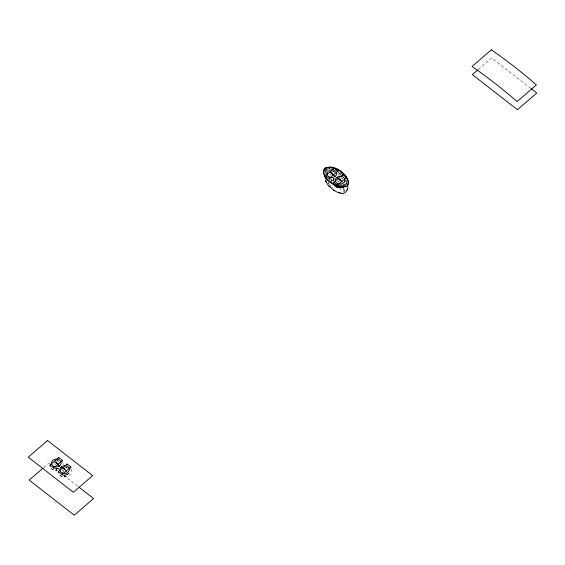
<?xml version="1.0" encoding="UTF-8"?>
<svg xmlns="http://www.w3.org/2000/svg" width="565" height="565" viewBox="0 0 565 565"><rect width="100%" height="100%" fill="white"/><g stroke="black" fill="none" stroke-linecap="round" stroke-linejoin="round"><path stroke-width="0.42" stroke-dasharray="2.83 2.12" d="M344.106 191.429L343.732 188.625M53.717 469.579L53.47 469.939A1.985 0.791 49.3 0 1 53.025 469.946L52.446 469.67A3.058 1.222 49.3 0 1 51.585 468.999L50.991 468.357A1.985 0.791 49.3 0 1 50.525 467.651L50.229 466.86M62.051 476.069L61.797 476.429A1.985 0.791 49.3 0 1 61.359 476.429L60.78 476.154A3.058 1.222 49.3 0 1 59.918 475.483L59.325 474.847A1.985 0.791 49.3 0 1 58.852 474.134L58.739 473.887M68.676 473.308L68.4 473.618A3.616 1.448 -38.6 0 0 68.732 473.279M68.118 473.788L65.688 474.974L63.358 474.939M478.35 69.453L491.684 57.962L530.556 88.232M43.837 467.453L48.505 463.434M68.097 473.908L65.681 475.052L63.386 475.024M333.844 178.928L333.399 179.041A4.795 3.884 -3.7 0 0 333.908 178.907L334.261 178.717L333.392 178.964M334.226 178.731L333.378 179.049M58.252 468.194L55.059 468.533A3.644 0.84 6 0 0 56.422 468.675L58.259 468.343L55.031 468.449M332.785 171.456L333.237 171.52M65.526 467.276L66.43 467.432M58.103 460.941L57.199 460.786A3.644 3.588 51.6 0 1 57.658 460.934L58.103 461.089M333.357 180.475L334.077 180.673M342.369 178.25L341.493 177.975M333.682 171.605L334.904 172.177M341.938 177.989L342.369 178.18M66.861 467.615L67.27 467.813M55.264 468.696L56.952 470.016M63.711 475.278L78.358 486.684M332.347 187.884L331.959 187.545M332.319 187.855L331.817 187.418M339.763 182.276L339.17 181.633A1.985 0.791 49.3 0 1 338.71 180.927M330.532 186.146L330.871 186.499L330.469 186.069M331.147 175.489L330.956 175.27A1.985 0.791 49.3 0 1 330.483 174.564L330.172 173.766M330.264 185.836L329.776 185.249M330.214 185.786L329.868 185.369M55.54 464.818L55.356 464.6A1.985 0.791 49.3 0 1 54.89 463.893L54.671 463.378M63.506 471.796L62.849 470.928A21.463 8.567 49.3 0 1 62.242 470.073L62.143 469.918M338.838 182.156L338.322 181.45A21.463 8.567 49.3 0 1 337.729 180.588L337.623 180.44M329.183 184.381L328.512 182.481M329.162 184.352L328.795 183.632M343.675 188.505L344.219 190.271M328.731 183.47L328.519 182.636M58.64 473.625L58.499 473.053M64.813 474.671L65.01 479.586M56.486 468.18L56.684 473.103M344.233 190.44L344.156 191.288A2.232 1.935 8 0 1 343.704 192.079A2.069 1.794 8.8 0 0 343.979 191.705M340.271 188.265L340.3 189.995M333.399 179.875A7.19 5.954 -0.8 0 1 334.063 178.724M333.52 180.758A6.794 5.622 -0.8 0 1 334.162 179.246M341.557 178.024A4.795 3.969 -0.8 0 1 342.432 178.314M333.957 180.623A6.794 5.502 -3.7 0 1 333.484 180.736M338.633 174.38A6.794 5.502 -3.7 0 1 338.718 175.164M334.904 172.261A3.616 3.333 86.1 0 0 334.12 171.866L333.244 171.605A3.644 3.588 57.3 0 0 332.785 171.513A4.795 3.884 -3.7 0 1 334.579 172.106M333.251 180.892A9.986 7.959 -11.2 0 1 333.837 181.047M70.809 468.773A6.794 5.565 -2.3 0 1 67.383 476.323A6.794 5.565 -2.3 0 1 58.357 473.371M58.273 469.48A6.794 5.565 -2.3 0 1 58.661 468.752M63.683 471.083A1.985 0.791 49.3 0 1 63.216 470.377M65.533 467.333A3.644 3.588 48.9 0 1 65.992 467.425L66.868 467.693A3.616 3.355 85.7 0 1 67.27 467.869M64.77 475.2A3.644 0.883 6 0 1 63.344 475.031M64.77 475.158A3.644 0.833 -9.4 0 0 66.126 474.925L66.974 474.635A3.616 1.081 -24.3 0 0 68.153 473.936M68.909 473.046A4.803 3.934 -2.3 0 1 63.767 475.13M65.575 467.375A4.803 3.934 -2.3 0 1 66.924 467.749M57.905 470.165A6.794 5.565 -2.3 0 1 50.024 466.881M49.607 464.155A6.794 5.565 -2.3 0 1 50.123 462.622M62.666 462.65A6.794 5.565 -2.3 0 1 63.139 464.578M58.329 468.321A4.803 3.934 -2.3 0 1 54.967 468.547M57.249 460.885A4.803 3.934 -2.3 0 1 58.605 461.252"/><path stroke-width="0.85" d="M342.016 182.142L342.009 181.344L338.294 178.399L338.301 178.822M346.373 178.385L346.373 177.587L342.658 174.634L333.936 182.156L333.979 183.3M70.837 468.067L70.816 466.944L67.108 464.049L58.379 471.57L58.421 472.389M329.331 179.967L329.296 178.54L325.581 175.715L334.311 168.193L338.047 171.47M326.655 170.962L326.796 170.15L327.467 169.973M325.539 170.22L325.998 173.964M345.3 183.745L345.194 184.218L343.478 184.381M347.927 187.446C347.595 190.906 344.678 194.367 340.907 193.392M325.574 170.093L325.786 169.549M347.164 190.002L347.51 189.07M345.978 185.066L346.536 183.35L345.992 180.193M329.296 178.54L338.018 171.026M336.26 186.718L336.846 187.008A1.985 0.791 49.3 0 0 337.298 187.022L337.644 185.108L346.373 177.587M477.686 70.025L472.354 74.622L517.42 109.709L536.75 93.055L531.114 88.67M43.166 468.025L29.168 480.088L74.234 515.181L93.564 498.528L79.481 487.56M50.123 466.252L50.045 465.08L58.774 457.565L62.489 460.454L62.51 461.266M53.788 468.781L53.76 467.968L62.489 460.454M62.115 475.271L62.094 474.459L70.816 466.944M326.238 169.126L327.305 168.801M345.25 185.398L340.335 185.2M328.985 167.367L325.158 168.109A2.952 2.345 -6 0 0 324.331 168.822C322.078 173.766 326.457 179.098 330.165 182.001M329.07 167.367L325.306 168.031A3.009 2.387 -5.9 0 0 324.239 168.949L323.738 172.283M328.505 168.709L329.685 168.723M343.012 186.966L346.846 186.358A2.952 2.486 1.9 0 0 347.673 185.645C349.897 180.56 345.674 174.981 341.818 171.965A20.22 17.233 -9.5 0 0 329.134 166.908M342.927 186.966L346.698 186.436A3.009 2.528 1.8 0 0 347.305 186.033A3.009 2.528 1.8 0 0 347.765 185.518L348.259 182.029M341.945 193.47L341.401 193.435L342.15 193.477M338.421 185.532L338.866 185.617M340.314 192.496L339.855 192.361M338.647 192.785L339.233 192.976M338.421 185.384L338.866 185.539M337.496 192.326L333.611 190.179L334.148 190.532M334 190.426L328.23 185.426L325.362 180.164M338.195 172.742L340.575 174.521M331.825 173.674L335.299 176.767M56.281 463.067L59.742 466.21M64.608 469.55L61.161 466.867L61.182 467.326M50.045 465.08L53.76 467.968M58.379 471.57L62.094 474.459M340.158 180.164L336.712 177.424L336.712 177.869M333.936 182.156L337.644 185.108M340.547 172.947L341.401 173.653M330.589 178.71L331.38 179.423M326.987 179.458L327.192 179.663A3.058 1.222 49.3 0 0 327.41 179.847M329.014 186.323L329.423 186.768M326.782 179.246L326.591 179.027A1.985 0.791 49.3 0 1 326.118 178.321L325.581 175.715M326.259 182.333L325.567 180.715M344.862 180.864L344.94 181.238M330.009 172.791L329.946 171.951L333.654 174.783L333.703 175.609M334.311 168.193L334.339 168.638M331.726 172.198L331.832 173.872M67.143 464.875L67.108 464.049M62.757 468.244L62.743 467.806L66.451 470.702L66.479 471.507M58.774 457.565L58.795 457.996M54.431 461.76L54.41 461.323L58.124 464.211L58.146 465.023M64.551 468.11L64.615 469.748M56.225 461.626L56.288 463.265M342.68 175.447L342.658 174.634M340.137 178.752L340.165 180.482M342.814 187.354A7.19 5.954 -0.8 0 1 334.197 185.165M328.597 180.645A7.19 5.827 -3.7 0 1 324.804 174.832M342.948 186.81A20.22 15.756 3.7 0 1 330.589 181.697M330.024 182.128A20.425 16.3 -2.2 0 1 323.441 172.318M342.927 187.637A19.916 16.371 1.3 0 1 330.08 182.064M341.472 172.311A20.425 17.148 -2.4 0 1 348.393 182.008M328.943 167.713A19.916 16.237 -5.8 0 1 341.422 172.283M341.74 187.29A6.794 5.622 -0.8 0 1 334.529 184.974M338.809 185.638A4.803 3.976 -0.8 0 1 338.35 185.504M327.573 179.727A6.794 5.502 -3.7 0 1 325.158 175.256M340.321 193.046A9.986 8.327 7.4 0 1 338.223 192.255M331.422 180.899L332.22 180.108L331.422 180.857M491.359 49.819L472.022 66.472A281.186 112.237 49.3 0 1 517.088 101.566L536.425 84.912A281.186 112.237 49.3 0 0 491.359 49.819M47.58 440.538L28.25 457.191L73.316 492.277L92.646 475.624L47.58 440.538M337.538 183.498A4.795 3.969 -0.8 0 0 344.947 180.355A4.795 3.969 -0.8 0 0 337.99 176.633A4.795 3.969 -0.8 0 0 337.538 183.498M329.494 177.128A4.795 3.884 -3.7 0 0 336.613 173.504A4.795 3.884 -3.7 0 0 329.36 170.39A4.795 3.884 -3.7 0 0 329.494 177.128M62.284 473.018A4.795 3.927 -2.3 0 0 69.403 469.423A4.795 3.927 -2.3 0 0 62.143 466.217A4.795 3.927 -2.3 0 0 62.284 473.018M53.958 466.535A4.795 3.927 -2.3 0 0 61.069 462.933A4.795 3.927 -2.3 0 0 53.809 459.733A4.795 3.927 -2.3 0 0 53.958 466.535"/></g></svg>
